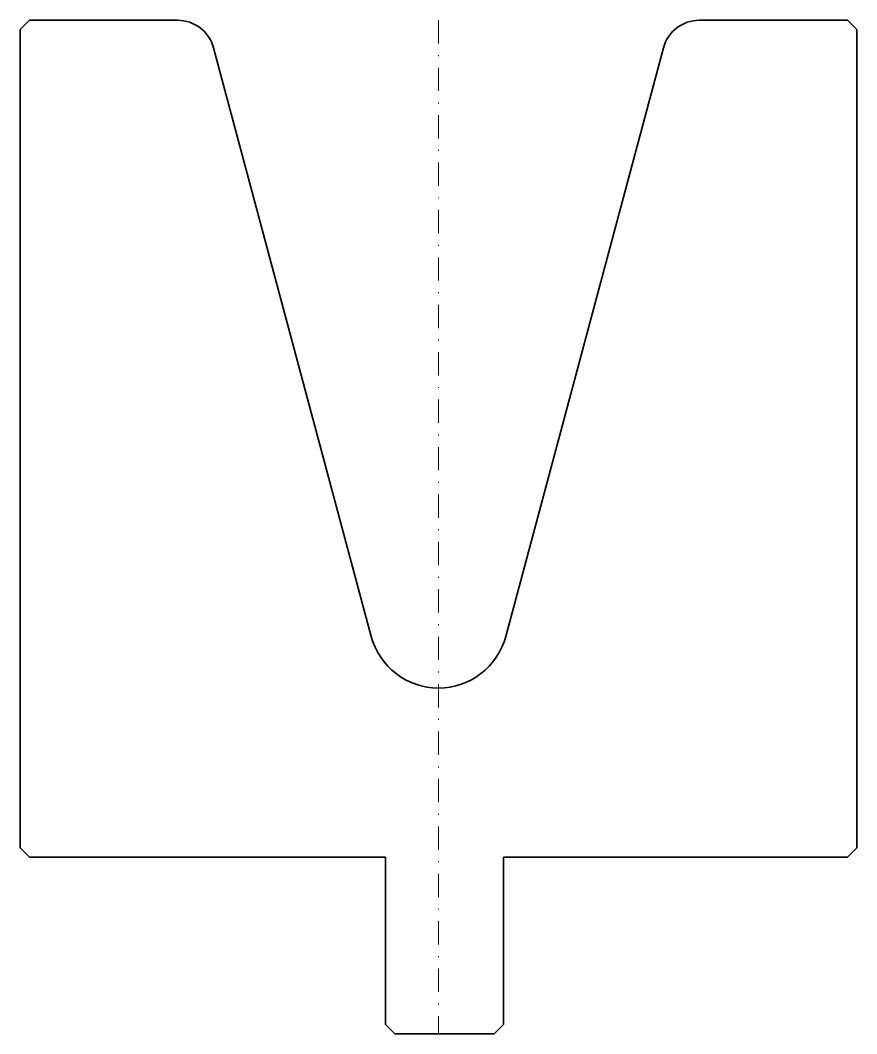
# Model space of a CAD drawing. Header units: millimetres. Extents: x -45 to 45, y -109 to 0.
import ezdxf

# ---------------------------------------------------------------- set-up
doc = ezdxf.new("R2010")
doc.units = ezdxf.units.MM
doc.header["$LTSCALE"] = 5
doc.linetypes.add('AUSGEZOGEN', pattern=[0])
doc.linetypes.add('DASHDOT', pattern=[1, 0.5, -0.25, 0, -0.25])
doc.layers.add('2', color=7, linetype='Continuous')

msp = doc.modelspace()

# ---------------------------------------------------------------- linework, layer by layer
at = {"layer": '2', "color": 7, "linetype": 'AUSGEZOGEN', "lineweight": 35}
for p, q in [((-45, -1), (-44, 0)), ((-44, 0), (-28.07, 0)), ((28.07, 0), (44, 0)), ((44, 0), (45, -1)), ((-45, -89), (-45, -1)), ((45, -1), (45, -89)), ((-24.21, -2.96), (-7.24, -66.26)), ((7.24, -66.26), (24.21, -2.96)), ((-44, -90), (-45, -89)), ((45, -89), (44, -90)), ((-5.7, -90), (-44, -90)), ((-5.7, -108), (-5.7, -90)), ((44, -90), (7, -90)), ((7, -90), (7, -108)), ((-4.7, -109), (-5.7, -108)), ((6, -109), (-4.7, -109)), ((7, -108), (6, -109))]:
    msp.add_line(p, q, dxfattribs=at)
at = {"layer": '2', "color": 7, "linetype": 'DASHDOT', "lineweight": 18}
msp.add_line((0, 0), (0, -109), dxfattribs=at)
at = {"layer": '2', "color": 7, "linetype": 'AUSGEZOGEN', "lineweight": 35}
for centre, radius, start, end in [((-28.07, -4), 4, 15, 90), ((28.07, -4), 4, 90, 165), ((0, -64.32), 7.5, 195, 345)]:
    msp.add_arc(centre, radius, start, end, dxfattribs=at)

doc.saveas('drawing.dxf')
